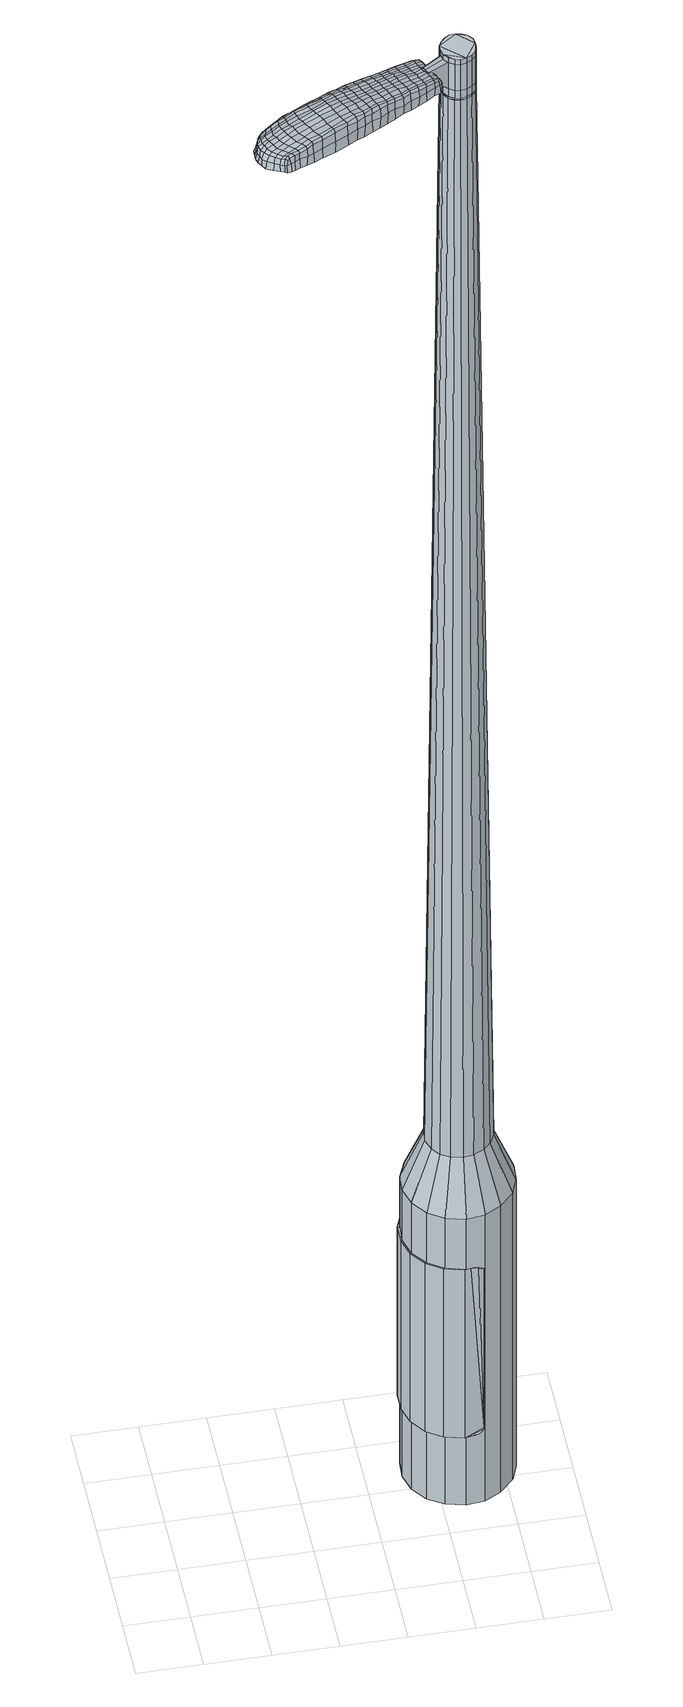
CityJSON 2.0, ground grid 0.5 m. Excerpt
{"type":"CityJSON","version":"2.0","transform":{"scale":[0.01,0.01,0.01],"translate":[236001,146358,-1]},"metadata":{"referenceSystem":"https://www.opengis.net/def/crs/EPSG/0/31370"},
"CityObjects":{
"object1":{"type":"GenericCityObject","attributes":{"cluster":668,"mean_distance_to_centroid":0.248,"new_centroid_x":236003.2,"new_centroid_y":146359.21,"mean_distance_to_camera":8.1,"H1":10.82,"H2":11.31,"Z_final":115.72,"cluster2":-1,"proj_x":236001.31,"proj_y":146355.48,"id_line":17325,"bearing_l":116.91,"distance":4.18,"orientation":"left","G_obj":206.91},"geometry":[{"type":"MultiSurface","lod":"2","boundaries":[[[0,1,2,3]],[[1,4,5,2]],[[4,6,7,5]],[[6,8,9,7]],[[8,10,11,9]],[[10,12,13,11]],[[12,14,15,13]],[[14,16,17,15]],[[16,18,19,17]],[[18,20,21,19]],[[20,22,23,21]],[[22,24,25,23]],[[24,26,27,25]],[[26,28,29,27]],[[28,30,31,29]],[[30,32,33,31]],[[32,34,35,33]],[[34,0,3,35]],[[36,37,38,39]],[[38,40,41,42]],[[41,43,42]],[[42,44,45,46]],[[45,47,46]],[[46,48,49,50]],[[49,51,50]],[[42,46,50,38]],[[50,52,39,38]],[[53,36,39]],[[2,5,7,35]],[[7,9,11,15]],[[11,13,15]],[[15,17,19,23]],[[19,21,23]],[[23,25,27,31]],[[27,29,31]],[[15,23,31,7]],[[31,33,35,7]],[[3,2,35]],[[1,0,54,55]],[[0,34,56,54]],[[34,32,57,56]],[[32,30,58,57]],[[30,28,59,58]],[[28,26,60,59]],[[26,24,61,60]],[[24,22,62,61]],[[22,20,63,62]],[[20,18,64,63]],[[18,16,65,64]],[[16,14,66,65]],[[14,12,67,66]],[[12,10,68,67]],[[10,8,69,68]],[[8,6,70,69]],[[6,4,71,70]],[[4,1,55,71]],[[55,54,72,73]],[[54,56,74,72]],[[56,57,75,74]],[[57,58,76,75]],[[58,59,77,76]],[[59,60,78,77]],[[60,61,79,78]],[[61,62,80,79]],[[62,63,81,80]],[[63,64,82,81]],[[64,65,83,82]],[[65,66,84,83]],[[66,67,85,84]],[[67,68,86,85]],[[68,69,87,86]],[[69,70,88,87]],[[70,71,89,88]],[[71,55,73,89]],[[90,91,92,73]],[[74,93,91,90]],[[94,95,93,74]],[[96,97,95,94]],[[77,98,97,96]],[[78,99,98,77]],[[100,101,99,78]],[[80,102,101,100]],[[81,103,102,80]],[[82,104,103,81]],[[105,106,104,82]],[[84,107,106,105]],[[85,108,107,84]],[[109,110,108,85]],[[87,111,110,109]],[[88,112,111,87]],[[113,114,112,88]],[[73,92,114,113]],[[115,116,117,118]],[[119,115,118,120]],[[121,119,120,122]],[[123,121,122,124]],[[125,123,124,126]],[[127,125,126,128]],[[129,127,128,130]],[[131,129,130,132]],[[133,131,132,134]],[[135,133,134,136]],[[137,135,136,138]],[[139,137,138,140]],[[141,139,140,142]],[[143,141,142,144]],[[145,143,144,146]],[[147,145,146,148]],[[72,90,73]],[[72,74,90]],[[75,94,74]],[[75,76,96,94]],[[76,77,96]],[[79,100,78]],[[79,80,100]],[[83,105,82]],[[83,84,105]],[[86,109,85]],[[86,87,109]],[[89,113,88]],[[89,73,113]],[[149,92,91]],[[150,114,92]],[[150,112,114]],[[151,110,111]],[[151,108,110]],[[152,106,107]],[[152,104,106]],[[153,101,102]],[[153,99,101]],[[154,97,98]],[[154,155,95,97]],[[155,93,95]],[[149,91,93]],[[39,52,147,156]],[[92,149,157,148]],[[53,39,156,116]],[[149,93,117,157]],[[36,53,116,115]],[[93,155,118,117]],[[37,36,115,119]],[[155,154,120,118]],[[38,37,119,121]],[[154,98,122,120]],[[40,38,121,123]],[[98,99,124,122]],[[41,40,123,125]],[[99,153,126,124]],[[43,41,125,127]],[[153,102,128,126]],[[42,43,127,129]],[[102,103,130,128]],[[44,42,129,131]],[[103,104,132,130]],[[45,44,131,133]],[[104,152,134,132]],[[47,45,133,135]],[[152,107,136,134]],[[46,47,135,137]],[[107,108,138,136]],[[48,46,137,139]],[[108,151,140,138]],[[49,48,139,141]],[[151,111,142,140]],[[51,49,141,143]],[[111,112,144,142]],[[50,51,143,145]],[[112,150,146,144]],[[52,50,145,147]],[[150,92,148,146]],[[147,148,158,159]],[[148,157,160,158]],[[157,117,161,160]],[[117,116,162,161]],[[116,156,163,162]],[[156,147,159,163]],[[164,165,166,167]],[[168,164,167,169]],[[164,168,170,171]],[[165,164,171,172]],[[173,174,175,176]],[[177,173,176,178]],[[173,177,179,180]],[[174,173,180,181]],[[182,183,184,185]],[[186,182,185,187]],[[182,186,188,189]],[[183,182,189,190]],[[191,192,193,194]],[[195,191,194,196]],[[191,195,197,198]],[[192,191,198,199]],[[200,201,202,203]],[[204,200,203,205]],[[200,204,206,207]],[[201,200,207,208]],[[209,210,211,212]],[[213,209,212,214]],[[209,213,215,216]],[[210,209,216,217]],[[218,219,220,221]],[[210,218,221,211]],[[218,210,217,222]],[[219,218,222,223]],[[224,225,226,227]],[[219,224,227,220]],[[224,219,223,228]],[[225,224,228,229]],[[230,168,169,231]],[[225,230,231,226]],[[230,225,229,232]],[[168,230,232,170]],[[233,234,235,236]],[[237,233,236,238]],[[233,237,239,240]],[[234,233,240,241]],[[242,243,244,245]],[[234,242,245,235]],[[242,234,241,246]],[[243,242,246,247]],[[248,249,250,251]],[[243,248,251,244]],[[248,243,247,252]],[[249,248,252,253]],[[254,255,256,257]],[[249,254,257,250]],[[254,249,253,258]],[[255,254,258,259]],[[260,165,172,261]],[[255,260,261,256]],[[260,255,259,262]],[[165,260,262,166]],[[263,264,265,266]],[[267,263,266,268]],[[263,267,269,270]],[[264,263,270,271]],[[272,273,274,275]],[[264,272,275,265]],[[272,264,271,276]],[[273,272,276,277]],[[278,279,280,281]],[[273,278,281,274]],[[278,273,277,282]],[[279,278,282,283]],[[284,177,178,285]],[[279,284,285,280]],[[284,279,283,286]],[[177,284,286,179]],[[287,288,289,290]],[[291,287,290,292]],[[287,291,293,294]],[[288,287,294,295]],[[296,297,298,299]],[[288,296,299,289]],[[296,288,295,300]],[[297,296,300,301]],[[302,303,304,305]],[[297,302,305,298]],[[302,297,301,306]],[[303,302,306,307]],[[308,309,310,311]],[[303,308,311,304]],[[308,303,307,312]],[[309,308,312,313]],[[314,174,181,315]],[[309,314,315,310]],[[314,309,313,316]],[[174,314,316,175]],[[317,203,202,318]],[[319,317,318,320]],[[317,319,321,322]],[[203,317,322,205]],[[323,319,320,324]],[[325,323,324,326]],[[323,325,327,328]],[[319,323,328,321]],[[329,325,326,330]],[[331,329,330,332]],[[329,331,333,334]],[[325,329,334,327]],[[335,331,332,336]],[[337,335,336,338]],[[335,337,339,340]],[[331,335,340,333]],[[341,337,338,342]],[[192,341,342,193]],[[341,192,199,343]],[[337,341,343,339]],[[344,345,190,189]],[[346,344,189,188]],[[344,346,347,348]],[[345,344,348,349]],[[350,351,349,348]],[[352,350,348,347]],[[350,352,353,354]],[[351,350,354,355]],[[356,357,355,354]],[[358,356,354,353]],[[356,358,359,360]],[[357,356,360,361]],[[362,363,361,360]],[[364,362,360,359]],[[362,364,197,195]],[[363,362,195,196]],[[365,366,367,368]],[[267,365,368,269]],[[365,267,268,369]],[[366,365,369,370]],[[371,186,187,372]],[[366,371,372,367]],[[371,366,370,373]],[[186,371,373,188]],[[374,375,376,377]],[[213,374,377,215]],[[374,213,214,378]],[[375,374,378,379]],[[380,381,382,383]],[[375,380,383,376]],[[380,375,379,384]],[[381,380,384,385]],[[386,183,190,387]],[[381,386,387,382]],[[386,381,385,388]],[[183,386,388,184]],[[389,390,391,392]],[[171,389,392,172]],[[389,171,170,393]],[[390,389,393,394]],[[395,396,397,398]],[[390,395,398,391]],[[395,390,394,399]],[[396,395,399,400]],[[401,194,193,402]],[[396,401,402,397]],[[401,396,400,403]],[[194,401,403,196]],[[404,405,406,407]],[[176,404,407,178]],[[404,176,175,408]],[[405,404,408,409]],[[410,198,197,411]],[[405,410,411,406]],[[410,405,409,412]],[[198,410,412,199]],[[413,414,415,416]],[[291,413,416,293]],[[413,291,292,417]],[[414,413,417,418]],[[419,204,205,420]],[[414,419,420,415]],[[419,414,418,421]],[[204,419,421,206]],[[422,423,424,425]],[[237,422,425,239]],[[422,237,238,426]],[[423,422,426,427]],[[428,429,430,431]],[[423,428,431,424]],[[428,423,427,432]],[[429,428,432,433]],[[434,201,208,435]],[[429,434,435,430]],[[434,429,433,436]],[[201,434,436,202]],[[437,438,427,426]],[[236,437,426,238]],[[437,236,235,439]],[[438,437,439,440]],[[441,442,433,432]],[[438,441,432,427]],[[441,438,440,443]],[[442,441,443,444]],[[445,318,202,436]],[[442,445,436,433]],[[445,442,444,446]],[[318,445,446,320]],[[447,448,449,450]],[[294,447,450,295]],[[447,294,293,416]],[[448,447,416,415]],[[451,322,321,452]],[[448,451,452,449]],[[451,448,415,420]],[[322,451,420,205]],[[453,454,440,439]],[[245,453,439,235]],[[453,245,244,455]],[[454,453,455,456]],[[457,458,444,443]],[[454,457,443,440]],[[457,454,456,459]],[[458,457,459,460]],[[461,324,320,446]],[[458,461,446,444]],[[461,458,460,462]],[[324,461,462,326]],[[463,464,465,466]],[[300,463,466,301]],[[463,300,295,450]],[[464,463,450,449]],[[467,328,327,468]],[[464,467,468,465]],[[467,464,449,452]],[[328,467,452,321]],[[469,470,456,455]],[[251,469,455,244]],[[469,251,250,471]],[[470,469,471,472]],[[473,474,460,459]],[[470,473,459,456]],[[473,470,472,475]],[[474,473,475,476]],[[477,330,326,462]],[[474,477,462,460]],[[477,474,476,478]],[[330,477,478,332]],[[479,480,481,482]],[[306,479,482,307]],[[479,306,301,466]],[[480,479,466,465]],[[483,334,333,484]],[[480,483,484,481]],[[483,480,465,468]],[[334,483,468,327]],[[485,486,472,471]],[[257,485,471,250]],[[485,257,256,487]],[[486,485,487,488]],[[489,490,476,475]],[[486,489,475,472]],[[489,486,488,491]],[[490,489,491,492]],[[493,336,332,478]],[[490,493,478,476]],[[493,490,492,494]],[[336,493,494,338]],[[495,496,497,498]],[[312,495,498,313]],[[495,312,307,482]],[[496,495,482,481]],[[499,340,339,500]],[[496,499,500,497]],[[499,496,481,484]],[[340,499,484,333]],[[501,502,488,487]],[[261,501,487,256]],[[501,261,172,392]],[[502,501,392,391]],[[503,504,492,491]],[[502,503,491,488]],[[503,502,391,398]],[[504,503,398,397]],[[505,342,338,494]],[[504,505,494,492]],[[505,504,397,402]],[[342,505,402,193]],[[506,507,409,408]],[[316,506,408,175]],[[506,316,313,498]],[[507,506,498,497]],[[508,343,199,412]],[[507,508,412,409]],[[508,507,497,500]],[[343,508,500,339]],[[509,510,370,369]],[[266,509,369,268]],[[509,266,265,511]],[[510,509,511,512]],[[513,346,188,373]],[[510,513,373,370]],[[513,510,512,514]],[[346,513,514,347]],[[515,516,517,518]],[[216,515,518,217]],[[515,216,215,377]],[[516,515,377,376]],[[519,520,521,522]],[[516,519,522,517]],[[519,516,376,383]],[[520,519,383,382]],[[523,345,349,524]],[[520,523,524,521]],[[523,520,382,387]],[[345,523,387,190]],[[525,526,512,511]],[[275,525,511,265]],[[525,275,274,527]],[[526,525,527,528]],[[529,352,347,514]],[[526,529,514,512]],[[529,526,528,530]],[[352,529,530,353]],[[531,532,533,534]],[[222,531,534,223]],[[531,222,217,518]],[[532,531,518,517]],[[535,536,537,538]],[[532,535,538,533]],[[535,532,517,522]],[[536,535,522,521]],[[539,351,355,540]],[[536,539,540,537]],[[539,536,521,524]],[[351,539,524,349]],[[541,542,528,527]],[[281,541,527,274]],[[541,281,280,543]],[[542,541,543,544]],[[545,358,353,530]],[[542,545,530,528]],[[545,542,544,546]],[[358,545,546,359]],[[547,548,549,550]],[[228,547,550,229]],[[547,228,223,534]],[[548,547,534,533]],[[551,552,553,554]],[[548,551,554,549]],[[551,548,533,538]],[[552,551,538,537]],[[555,357,361,556]],[[552,555,556,553]],[[555,552,537,540]],[[357,555,540,355]],[[557,558,544,543]],[[285,557,543,280]],[[557,285,178,407]],[[558,557,407,406]],[[559,364,359,546]],[[558,559,546,544]],[[559,558,406,411]],[[364,559,411,197]],[[560,561,394,393]],[[232,560,393,170]],[[560,232,229,550]],[[561,560,550,549]],[[562,563,400,399]],[[561,562,399,394]],[[562,561,549,554]],[[563,562,554,553]],[[564,363,196,403]],[[563,564,403,400]],[[564,563,553,556]],[[363,564,556,361]],[[565,566,567,568]],[[568,567,569,570]],[[571,569,567,572]],[[572,567,566,573]],[[574,575,576,577]],[[577,576,578,579]],[[580,578,576,581]],[[581,576,575,582]],[[583,584,585,586]],[[586,585,587,588]],[[589,587,585,590]],[[590,585,584,591]],[[592,593,594,595]],[[595,594,596,597]],[[598,596,594,599]],[[599,594,593,600]],[[601,602,603,604]],[[604,603,605,606]],[[607,605,603,608]],[[608,603,602,609]],[[610,611,612,613]],[[613,612,614,615]],[[616,614,612,617]],[[617,612,611,618]],[[619,620,621,622]],[[622,621,611,610]],[[618,611,621,623]],[[623,621,620,624]],[[625,626,627,628]],[[628,627,620,619]],[[624,620,627,629]],[[629,627,626,630]],[[570,569,631,632]],[[632,631,626,625]],[[630,626,631,633]],[[633,631,569,571]],[[634,635,636,637]],[[637,636,638,639]],[[640,638,636,641]],[[641,636,635,642]],[[643,644,645,646]],[[646,645,635,634]],[[642,635,645,647]],[[647,645,644,648]],[[649,650,651,652]],[[652,651,644,643]],[[648,644,651,653]],[[653,651,650,654]],[[655,656,657,658]],[[658,657,650,649]],[[654,650,657,659]],[[659,657,656,660]],[[573,566,661,662]],[[662,661,656,655]],[[660,656,661,663]],[[663,661,566,565]],[[664,665,666,667]],[[667,666,668,669]],[[670,668,666,671]],[[671,666,665,672]],[[673,674,675,676]],[[676,675,665,664]],[[672,665,675,677]],[[677,675,674,678]],[[679,680,681,682]],[[682,681,674,673]],[[678,674,681,683]],[[683,681,680,684]],[[579,578,685,686]],[[686,685,680,679]],[[684,680,685,687]],[[687,685,578,580]],[[688,689,690,691]],[[691,690,692,693]],[[694,692,690,695]],[[695,690,689,696]],[[697,698,699,700]],[[700,699,689,688]],[[696,689,699,701]],[[701,699,698,702]],[[703,704,705,706]],[[706,705,698,697]],[[702,698,705,707]],[[707,705,704,708]],[[709,710,711,712]],[[712,711,704,703]],[[708,704,711,713]],[[713,711,710,714]],[[582,575,715,716]],[[716,715,710,709]],[[714,710,715,717]],[[717,715,575,574]],[[601,604,718,719]],[[719,718,720,721]],[[722,720,718,723]],[[723,718,604,606]],[[721,720,724,725]],[[725,724,726,727]],[[728,726,724,729]],[[729,724,720,722]],[[727,726,730,731]],[[731,730,732,733]],[[734,732,730,735]],[[735,730,726,728]],[[733,732,736,737]],[[737,736,738,739]],[[740,738,736,741]],[[741,736,732,734]],[[739,738,742,743]],[[743,742,593,592]],[[600,593,742,744]],[[744,742,738,740]],[[591,745,746,590]],[[590,746,747,589]],[[748,747,746,749]],[[749,746,745,750]],[[750,751,752,749]],[[749,752,753,748]],[[754,753,752,755]],[[755,752,751,756]],[[756,757,758,755]],[[755,758,759,754]],[[760,759,758,761]],[[761,758,757,762]],[[762,763,764,761]],[[761,764,765,760]],[[598,765,764,596]],[[596,764,763,597]],[[766,767,768,769]],[[769,768,668,670]],[[669,668,768,770]],[[770,768,767,771]],[[588,587,772,773]],[[773,772,767,766]],[[771,767,772,774]],[[774,772,587,589]],[[775,776,777,778]],[[778,777,614,616]],[[615,614,777,779]],[[779,777,776,780]],[[781,782,783,784]],[[784,783,776,775]],[[780,776,783,785]],[[785,783,782,786]],[[591,584,787,788]],[[788,787,782,781]],[[786,782,787,789]],[[789,787,584,583]],[[790,791,792,793]],[[793,792,572,573]],[[571,572,792,794]],[[794,792,791,795]],[[796,797,798,799]],[[799,798,791,790]],[[795,791,798,800]],[[800,798,797,801]],[[592,595,802,803]],[[803,802,797,796]],[[801,797,802,804]],[[804,802,595,597]],[[805,806,807,808]],[[808,807,577,579]],[[574,577,807,809]],[[809,807,806,810]],[[598,599,811,812]],[[812,811,806,805]],[[810,806,811,813]],[[813,811,599,600]],[[814,692,815]],[[815,692,694]],[[693,692,814,816]],[[606,605,817,818]],[[818,817,814,815]],[[816,814,817,819]],[[819,817,605,607]],[[820,821,638,822]],[[822,638,640]],[[639,638,823]],[[823,638,821,824]],[[825,826,827,828]],[[828,827,821,820]],[[824,821,827,829]],[[829,827,826,830]],[[609,602,831,832]],[[832,831,826,825]],[[830,826,831,833]],[[833,831,602,601]],[[824,834,835,823]],[[823,835,637,639]],[[634,637,835,836]],[[836,835,834,837]],[[830,838,839,829]],[[829,839,834,824]],[[837,834,839,840]],[[840,839,838,841]],[[601,719,842,833]],[[833,842,838,830]],[[841,838,842,843]],[[843,842,719,721]],[[844,845,846,847]],[[847,846,695,696]],[[694,695,846,815]],[[846,845,815]],[[722,723,848,849]],[[849,848,845,844]],[[815,845,848,818]],[[818,848,723,606]],[[837,850,851,836]],[[836,851,646,634]],[[643,646,851,852]],[[852,851,850,853]],[[841,854,855,840]],[[840,855,850,837]],[[853,850,855,856]],[[856,855,854,857]],[[721,725,858,843]],[[843,858,854,841]],[[857,854,858,859]],[[859,858,725,727]],[[860,861,862,863]],[[863,862,701,702]],[[696,701,862,847]],[[847,862,861,844]],[[728,729,864,865]],[[865,864,861,860]],[[844,861,864,849]],[[849,864,729,722]],[[853,866,852]],[[852,866,652,643]],[[649,652,866,867]],[[867,866,868]],[[857,869,870,856]],[[856,870,866,853]],[[868,866,870,871]],[[871,870,869,872]],[[727,731,873,859]],[[859,873,869,857]],[[872,869,873,874]],[[874,873,731,733]],[[875,876,877,878]],[[878,877,707,708]],[[702,707,877,863]],[[863,877,876,860]],[[734,735,879,880]],[[880,879,876,875]],[[860,876,879,865]],[[865,879,735,728]],[[868,881,882,867]],[[867,882,658,649]],[[655,658,882,883]],[[883,882,881,884]],[[872,885,886,871]],[[871,886,881,868]],[[884,881,886,887]],[[887,886,885,888]],[[733,737,889,874]],[[874,889,885,872]],[[888,885,889,890]],[[890,889,737,739]],[[891,892,893,894]],[[894,893,713,714]],[[708,713,893,878]],[[878,893,892,875]],[[740,741,895,896]],[[896,895,892,891]],[[875,892,895,880]],[[880,895,741,734]],[[884,897,898,883]],[[883,898,662,655]],[[573,662,898,793]],[[793,898,897,790]],[[888,899,900,887]],[[887,900,897,884]],[[790,897,900,799]],[[799,900,899,796]],[[739,743,901,890]],[[890,901,899,888]],[[796,899,901,803]],[[803,901,743,592]],[[810,902,903,809]],[[809,903,717,574]],[[714,717,903,894]],[[894,903,902,891]],[[600,744,904,813]],[[813,904,902,810]],[[891,902,904,896]],[[896,904,744,740]],[[771,905,906,770]],[[770,906,667,669]],[[664,667,906,907]],[[907,906,905,908]],[[589,747,909,774]],[[774,909,905,771]],[[908,905,909,910]],[[910,909,747,748]],[[911,912,913,914]],[[914,913,617,618]],[[616,617,913,778]],[[778,913,912,775]],[[915,916,917,918]],[[918,917,912,911]],[[775,912,917,784]],[[784,917,916,781]],[[750,745,919,920]],[[920,919,916,915]],[[781,916,919,788]],[[788,919,745,591]],[[908,921,922,907]],[[907,922,676,664]],[[673,676,922,923]],[[923,922,921,924]],[[748,753,925,910]],[[910,925,921,908]],[[924,921,925,926]],[[926,925,753,754]],[[927,928,929,930]],[[930,929,623,624]],[[618,623,929,914]],[[914,929,928,911]],[[931,932,933,934]],[[934,933,928,927]],[[911,928,933,918]],[[918,933,932,915]],[[756,751,935,936]],[[936,935,932,931]],[[915,932,935,920]],[[920,935,751,750]],[[924,937,938,923]],[[923,938,682,673]],[[679,682,938,939]],[[939,938,937,940]],[[754,759,941,926]],[[926,941,937,924]],[[940,937,941,942]],[[942,941,759,760]],[[943,944,945,946]],[[946,945,629,630]],[[624,629,945,930]],[[930,945,944,927]],[[947,948,949,950]],[[950,949,944,943]],[[927,944,949,934]],[[934,949,948,931]],[[762,757,951,952]],[[952,951,948,947]],[[931,948,951,936]],[[936,951,757,756]],[[940,953,954,939]],[[939,954,686,679]],[[579,686,954,808]],[[808,954,953,805]],[[760,765,955,942]],[[942,955,953,940]],[[805,953,955,812]],[[812,955,765,598]],[[795,956,957,794]],[[794,957,633,571]],[[630,633,957,946]],[[946,957,956,943]],[[801,958,959,800]],[[800,959,956,795]],[[943,956,959,950]],[[950,959,958,947]],[[597,763,960,804]],[[804,960,958,801]],[[947,958,960,952]],[[952,960,763,762]],[[565,568,167,166]],[[568,570,169,167]],[[580,581,180,179]],[[581,582,181,180]],[[583,586,185,184]],[[586,588,187,185]],[[607,608,207,206]],[[608,609,208,207]],[[610,613,212,211]],[[613,615,214,212]],[[619,622,221,220]],[[622,610,211,221]],[[625,628,227,226]],[[628,619,220,227]],[[570,632,231,169]],[[632,625,226,231]],[[640,641,240,239]],[[641,642,241,240]],[[642,647,246,241]],[[647,648,247,246]],[[648,653,252,247]],[[653,654,253,252]],[[654,659,258,253]],[[659,660,259,258]],[[660,663,262,259]],[[663,565,166,262]],[[670,671,270,269]],[[671,672,271,270]],[[672,677,276,271]],[[677,678,277,276]],[[678,683,282,277]],[[683,684,283,282]],[[684,687,286,283]],[[687,580,179,286]],[[688,691,290,289]],[[691,693,292,290]],[[697,700,299,298]],[[700,688,289,299]],[[703,706,305,304]],[[706,697,298,305]],[[709,712,311,310]],[[712,703,304,311]],[[582,716,315,181]],[[716,709,310,315]],[[766,769,368,367]],[[769,670,269,368]],[[588,773,372,187]],[[773,766,367,372]],[[615,779,378,214]],[[779,780,379,378]],[[780,785,384,379]],[[785,786,385,384]],[[786,789,388,385]],[[789,583,184,388]],[[693,417,292]],[[693,816,418,417]],[[816,819,421,418]],[[819,607,206,421]],[[820,822,425,424]],[[822,640,239,425]],[[825,828,431,430]],[[828,820,424,431]],[[609,832,435,208]],[[832,825,430,435]],[[961,962,963,964]],[[965,966,964,963]],[[967,968,969,970]],[[971,972,973,974]],[[962,975,976,963]],[[977,965,963,976]],[[978,967,970,979]],[[980,981,972,971]],[[975,982,983,976]],[[983,984,977,976]],[[985,978,979,986]],[[987,981,980,988]],[[982,989,990,983]],[[990,991,984,983]],[[992,985,986,993]],[[994,987,988,995]],[[996,997,998,999]],[[1000,1001,997,996]],[[1000,1002,1003,1001]],[[1002,1004,1005,1003]],[[1006,1007,1008,1009]],[[1010,1011,1007,1006]],[[1012,1013,1011,1010]],[[1014,1015,1013,1012]],[[1009,998,997,1006]],[[1006,997,1001,1010]],[[1001,1003,1012,1010]],[[1003,1005,1014,1012]],[[970,969,966,965]],[[979,970,965,977]],[[984,986,979,977]],[[991,993,986,984]],[[971,974,968,967]],[[980,971,967,978]],[[988,980,978,985]],[[995,988,985,992]],[[972,996,999,973]],[[981,1000,996,972]],[[1002,1000,981,987]],[[1004,1002,987,994]],[[1016,1017,1018,1019]],[[1018,1020,1021,1022]],[[1018,1022,1023,1024]],[[1018,1024,1019]],[[1025,1016,1019,1026]],[[1027,1026,1019,1028]],[[1029,1028,1019]],[[1030,1018,1017,1031]],[[1032,1030,1031,1033]],[[1034,1032,1033,1035]],[[1036,1034,1035,1037]],[[1038,1036,1037,1039]],[[1039,1040,1041,1042]],[[1039,1042,1043,1044]],[[1039,1044,1045,1046]],[[1045,1047,1048,1049]],[[1045,1049,1050,1051]],[[1045,1051,1046]],[[1039,1046,1038]],[[1052,1053,1017,1016]],[[1054,1055,1020,1018]],[[1056,1057,1029,1019]],[[1053,1058,1031,1017]],[[1059,1054,1018,1030]],[[1058,1060,1033,1031]],[[1061,1059,1030,1032]],[[1060,1062,1035,1033]],[[1063,1061,1032,1034]],[[1062,1064,1037,1035]],[[1065,1063,1034,1036]],[[1064,1066,1039,1037]],[[1067,1065,1036,1038]],[[1066,1068,1040,1039]],[[1069,1070,1047,1045]],[[1071,1067,1038,1046]],[[1041,1040,1068,1072]],[[1042,1041,1072,1073]],[[1043,1042,1073,1074]],[[1044,1043,1074,1075]],[[1045,1044,1075,1069]],[[1076,1052,1016,1025]],[[1077,1076,1025,1026]],[[1078,1077,1026,1027]],[[1079,1078,1027,1028]],[[1057,1079,1028,1029]],[[1021,1020,1055,1080]],[[1048,1047,1070,1081]],[[1022,1021,1080,1082]],[[1023,1022,1082,1083]],[[1024,1023,1083,1084]],[[1019,1024,1084,1056]],[[1049,1048,1081,1085]],[[1050,1049,1085,1086]],[[1051,1050,1086,1087]],[[1046,1051,1087,1071]]]}]}
},
"vertices":[
[181,100,384],[177,114,384],[177,114,96],[181,100,96],[178,128,384],[178,128,96],[184,142,384],[184,142,96],[194,153,384],[194,153,96],[207,159,384],[207,159,96],[221,161,384],[221,161,96],[236,158,384],[236,158,96],[248,150,384],[248,150,96],[257,138,384],[257,138,96],[261,124,384],[261,124,96],[260,109,384],[260,109,96],[255,96,384],[255,96,96],[244,85,384],[244,85,96],[231,78,384],[231,78,96],[217,76,384],[217,76,96],[202,80,384],[202,80,96],[190,88,384],[190,88,96],[214,106,1524],[218,105,1524],[223,106,1524],[207,113,1524],[227,108,1524],[230,111,1524],[232,120,1524],[232,116,1524],[231,125,1524],[228,129,1524],[220,132,1524],[224,131,1524],[215,132,1524],[211,129,1524],[206,122,1524],[208,126,1524],[206,117,1524],[210,109,1524],[197,107,429],[194,116,429],[202,100,429],[209,96,429],[218,94,429],[226,95,429],[234,99,429],[240,105,429],[244,113,429],[244,122,429],[242,130,429],[236,137,429],[229,142,429],[220,144,429],[212,143,429],[204,139,429],[198,132,429],[195,124,429],[207,113,1483],[206,117,1483],[210,109,1483],[214,106,1483],[218,105,1483],[223,106,1483],[227,108,1483],[230,111,1483],[232,116,1483],[232,120,1483],[231,125,1483],[228,129,1483],[224,131,1483],[220,132,1483],[215,132,1483],[211,129,1483],[208,126,1483],[206,122,1483],[208,113,1483],[208,113,1485],[206,117,1485],[210,109,1485],[214,107,1483],[214,107,1485],[218,106,1483],[218,106,1485],[223,106,1485],[227,108,1485],[230,112,1483],[230,112,1485],[232,116,1485],[232,120,1485],[231,125,1485],[228,128,1483],[228,128,1485],[224,131,1485],[220,132,1485],[215,131,1483],[215,131,1485],[211,129,1485],[208,126,1485],[207,122,1483],[207,122,1485],[214,106,1519],[210,109,1519],[210,109,1493],[214,106,1493],[218,105,1519],[218,105,1493],[223,106,1519],[223,106,1493],[227,108,1519],[227,108,1493],[230,111,1519],[230,111,1493],[232,116,1519],[232,116,1493],[232,120,1519],[232,120,1493],[231,125,1519],[231,125,1493],[228,129,1519],[228,129,1493],[224,131,1519],[224,131,1493],[220,132,1519],[220,132,1493],[215,132,1519],[215,132,1493],[211,129,1519],[211,129,1493],[208,126,1519],[208,126,1493],[206,122,1519],[206,122,1493],[206,117,1519],[206,117,1493],[207,113,1485],[206,122,1485],[215,132,1485],[228,129,1485],[230,111,1485],[218,105,1485],[214,106,1485],[207,113,1519],[207,113,1493],[189,107,1513],[189,107,1518],[190,104,1513],[192,101,1513],[192,101,1518],[190,104,1518],[116,88,1519],[122,91,1518],[120,92,1509],[114,89,1510],[108,84,1519],[106,85,1510],[109,83,1526],[117,87,1525],[124,90,1525],[133,54,1519],[139,57,1518],[139,59,1525],[133,55,1525],[125,49,1519],[125,51,1526],[125,48,1510],[132,52,1510],[138,55,1509],[59,36,1519],[58,39,1519],[57,39,1513],[59,36,1513],[62,33,1519],[61,32,1513],[64,34,1524],[61,37,1524],[59,40,1524],[125,70,1530],[132,73,1529],[130,76,1529],[124,73,1530],[117,65,1531],[116,69,1531],[119,62,1530],[127,66,1530],[134,70,1529],[197,106,1512],[196,109,1512],[195,108,1517],[196,106,1517],[199,104,1512],[197,103,1517],[198,103,1506],[197,106,1506],[195,108,1506],[63,60,1519],[66,62,1519],[65,63,1512],[62,61,1512],[61,58,1518],[60,59,1512],[62,58,1522],[64,59,1523],[67,61,1524],[70,65,1519],[75,68,1519],[73,68,1512],[69,65,1512],[71,64,1524],[76,67,1525],[80,70,1519],[87,74,1519],[85,75,1511],[78,71,1511],[81,70,1526],[88,73,1526],[97,79,1519],[95,80,1510],[99,78,1526],[183,118,1513],[176,115,1513],[177,114,1518],[184,117,1517],[188,120,1512],[188,119,1516],[187,120,1506],[182,118,1507],[175,115,1507],[169,112,1514],[162,109,1515],[164,108,1520],[171,111,1519],[168,112,1507],[161,109,1507],[156,106,1515],[149,103,1516],[150,102,1522],[157,105,1521],[154,106,1508],[147,104,1508],[142,100,1517],[135,97,1517],[137,96,1524],[143,99,1523],[140,101,1508],[133,98,1509],[129,94,1518],[130,93,1524],[127,95,1509],[79,28,1519],[82,29,1519],[82,30,1524],[78,29,1523],[76,27,1518],[77,28,1522],[76,26,1512],[79,26,1512],[82,27,1512],[86,31,1519],[92,33,1519],[92,34,1525],[86,32,1524],[86,29,1512],[91,31,1512],[97,35,1519],[104,39,1519],[104,40,1526],[97,37,1526],[97,34,1511],[104,37,1511],[115,44,1519],[115,46,1526],[114,42,1510],[197,91,1513],[190,87,1513],[190,85,1507],[196,89,1507],[201,94,1512],[201,92,1506],[200,94,1516],[197,92,1517],[190,88,1518],[184,83,1514],[177,79,1515],[177,78,1507],[183,81,1507],[184,84,1519],[177,81,1520],[171,75,1515],[164,72,1516],[164,70,1508],[170,74,1508],[171,77,1521],[164,73,1522],[158,68,1517],[152,64,1517],[151,62,1509],[157,66,1508],[158,70,1523],[152,66,1524],[145,61,1518],[145,59,1509],[145,62,1524],[191,103,1519],[190,106,1519],[185,100,1520],[184,102,1520],[186,97,1520],[193,101,1519],[178,97,1522],[177,99,1522],[171,93,1523],[170,96,1523],[173,90,1523],[179,94,1521],[165,90,1524],[164,92,1524],[158,86,1525],[157,89,1525],[160,84,1525],[166,87,1524],[152,83,1526],[150,86,1526],[145,80,1527],[144,82,1527],[147,77,1527],[153,80,1526],[138,76,1528],[137,79,1528],[140,73,1528],[63,38,1527],[62,41,1527],[66,35,1526],[70,37,1527],[68,40,1528],[66,44,1528],[73,43,1529],[72,46,1529],[76,40,1528],[82,43,1530],[80,46,1530],[78,50,1530],[86,50,1531],[85,53,1531],[88,46,1530],[97,50,1531],[94,54,1531],[93,57,1531],[106,60,1531],[104,63,1531],[108,56,1531],[74,27,1518],[71,28,1519],[71,27,1513],[74,26,1513],[75,29,1523],[72,29,1523],[67,30,1519],[66,29,1513],[68,31,1524],[60,57,1518],[59,54,1518],[60,54,1523],[62,57,1523],[59,57,1513],[58,55,1513],[58,51,1519],[57,47,1519],[58,47,1524],[59,51,1523],[56,51,1513],[56,47,1513],[57,43,1519],[58,44,1524],[56,43,1513],[118,86,1528],[119,84,1528],[125,87,1528],[124,89,1527],[110,82,1528],[111,80,1529],[120,82,1529],[121,79,1530],[128,82,1529],[126,85,1528],[112,78,1529],[113,75,1530],[122,76,1530],[129,79,1529],[114,72,1531],[132,57,1528],[131,59,1529],[123,55,1529],[125,53,1528],[139,60,1527],[138,62,1528],[129,62,1529],[121,58,1530],[136,66,1528],[203,96,1512],[202,97,1512],[200,97,1517],[201,96,1517],[202,94,1506],[201,96,1506],[200,100,1512],[199,100,1517],[200,100,1506],[191,120,1512],[191,118,1512],[190,118,1506],[189,120,1506],[190,118,1517],[191,117,1517],[192,116,1512],[194,114,1512],[193,114,1506],[191,116,1506],[192,115,1517],[193,113,1517],[195,111,1512],[194,111,1506],[194,110,1517],[185,116,1519],[186,115,1519],[178,113,1520],[179,111,1520],[187,113,1519],[188,110,1519],[180,109,1520],[181,107,1520],[189,108,1519],[182,105,1520],[196,93,1519],[196,95,1519],[189,91,1520],[190,89,1520],[194,98,1519],[188,94,1520],[171,110,1521],[172,108,1521],[165,107,1522],[165,105,1522],[173,106,1521],[174,104,1521],[166,103,1522],[168,101,1523],[176,101,1522],[169,98,1523],[183,86,1521],[183,88,1521],[176,84,1522],[177,82,1522],[181,91,1521],[175,87,1522],[158,104,1523],[159,102,1523],[151,101,1524],[152,99,1524],[160,100,1523],[161,97,1524],[153,97,1525],[154,94,1525],[162,95,1524],[156,92,1525],[170,78,1523],[170,80,1523],[163,77,1524],[164,75,1524],[168,84,1524],[161,80,1525],[144,98,1525],[145,96,1525],[138,95,1526],[138,93,1526],[146,94,1526],[148,91,1526],[140,91,1527],[141,88,1527],[149,88,1526],[142,85,1527],[158,71,1525],[157,73,1525],[150,70,1526],[151,68,1526],[155,76,1526],[148,73,1527],[131,92,1527],[132,90,1527],[133,88,1527],[134,85,1528],[136,82,1528],[145,64,1527],[144,66,1527],[142,69,1528],[77,30,1525],[74,30,1525],[80,31,1526],[78,32,1526],[70,32,1526],[74,34,1527],[64,58,1525],[62,55,1525],[66,57,1526],[67,59,1525],[61,52,1525],[61,49,1526],[64,51,1527],[65,54,1526],[61,45,1526],[65,47,1527],[85,33,1526],[83,34,1527],[91,35,1527],[89,37,1528],[79,37,1528],[85,39,1529],[71,62,1526],[70,60,1527],[76,63,1528],[76,65,1527],[70,57,1527],[70,54,1528],[76,57,1529],[76,60,1528],[70,50,1528],[77,53,1530],[96,38,1528],[94,40,1529],[104,42,1528],[102,43,1529],[92,43,1529],[99,47,1530],[82,68,1528],[81,66,1528],[89,70,1529],[89,72,1528],[82,63,1529],[82,60,1530],[90,64,1530],[89,67,1530],[83,56,1530],[91,60,1531],[114,47,1529],[113,49,1529],[110,52,1530],[99,77,1528],[100,75,1529],[100,72,1530],[102,69,1530],[103,66,1531],[121,90,1509],[123,89,1518],[116,86,1518],[114,87,1509],[109,83,1519],[107,83,1510],[110,82,1525],[118,85,1525],[124,88,1525],[138,61,1525],[138,59,1518],[132,55,1518],[132,57,1525],[124,51,1519],[124,53,1525],[124,49,1510],[131,53,1509],[137,57,1509],[59,40,1513],[60,40,1519],[61,37,1519],[60,37,1513],[64,35,1519],[63,34,1513],[65,35,1524],[63,38,1524],[61,41,1524],[130,76,1528],[131,73,1528],[125,70,1529],[124,72,1529],[117,65,1529],[116,68,1529],[119,62,1529],[127,66,1529],[133,70,1528],[193,107,1516],[194,108,1512],[195,105,1512],[194,105,1516],[197,103,1512],[196,102,1516],[196,102,1506],[194,105,1506],[193,107,1506],[66,61,1512],[67,60,1519],[65,59,1518],[63,59,1512],[63,57,1518],[62,58,1512],[64,57,1522],[65,58,1523],[68,59,1523],[74,67,1512],[76,66,1519],[71,63,1519],[70,64,1512],[72,62,1524],[77,65,1525],[86,73,1511],[88,72,1519],[81,69,1519],[79,69,1511],[82,68,1525],[89,71,1526],[98,78,1519],[96,78,1510],[99,77,1526],[178,112,1518],[177,113,1513],[184,116,1513],[185,115,1517],[189,118,1512],[188,117,1515],[187,118,1506],[182,116,1506],[176,113,1507],[164,106,1520],[163,107,1514],[170,110,1514],[171,109,1519],[169,111,1507],[162,108,1507],[151,100,1522],[149,101,1516],[156,104,1515],[158,103,1521],[155,105,1508],[148,102,1508],[137,94,1523],[136,95,1517],[143,98,1516],[144,97,1522],[141,99,1508],[134,96,1508],[129,92,1517],[131,91,1524],[127,93,1509],[81,32,1523],[81,31,1519],[78,30,1518],[78,31,1523],[76,29,1518],[76,30,1522],[76,28,1512],[78,28,1512],[81,29,1512],[91,36,1525],[91,35,1519],[86,33,1519],[86,34,1524],[85,31,1512],[91,33,1512],[104,42,1526],[104,41,1519],[96,37,1519],[96,39,1525],[96,35,1511],[103,39,1511],[114,46,1519],[114,47,1526],[113,44,1510],[189,87,1507],[189,88,1513],[196,92,1513],[195,91,1506],[200,95,1512],[200,94,1506],[199,95,1515],[196,93,1517],[189,90,1518],[176,79,1507],[176,81,1514],[183,85,1514],[182,83,1507],[183,86,1519],[176,82,1520],[163,72,1508],[163,73,1516],[170,77,1515],[169,75,1508],[170,79,1521],[163,75,1522],[150,64,1508],[150,66,1517],[157,70,1516],[156,68,1508],[157,71,1522],[151,68,1523],[144,62,1517],[144,60,1509],[144,64,1524],[190,103,1518],[189,105,1518],[184,100,1519],[183,102,1519],[185,97,1519],[192,100,1518],[178,96,1520],[176,99,1520],[171,93,1521],[170,95,1521],[172,90,1521],[179,94,1520],[164,90,1523],[163,92,1523],[158,86,1524],[156,89,1524],[159,83,1524],[166,87,1523],[151,83,1525],[150,85,1525],[145,80,1526],[143,82,1526],[146,77,1526],[153,80,1525],[138,76,1527],[137,79,1527],[140,73,1527],[63,42,1526],[65,39,1526],[67,36,1525],[70,38,1526],[68,41,1526],[67,44,1526],[72,47,1528],[74,43,1528],[76,40,1527],[82,44,1528],[80,47,1529],[79,50,1529],[85,53,1530],[86,50,1530],[89,47,1529],[96,51,1530],[94,54,1530],[93,57,1530],[104,63,1530],[106,60,1530],[108,56,1530],[72,29,1513],[72,30,1518],[74,29,1518],[74,28,1512],[75,30,1523],[73,31,1523],[68,32,1519],[67,31,1513],[69,33,1523],[62,54,1523],[61,54,1518],[62,56,1518],[63,56,1523],[61,56,1512],[60,54,1512],[60,47,1523],[59,47,1519],[60,50,1519],[61,51,1523],[59,51,1513],[58,47,1513],[59,43,1519],[60,44,1524],[58,43,1513],[125,86,1527],[119,83,1527],[118,85,1527],[125,87,1526],[111,81,1527],[111,80,1528],[127,81,1528],[121,78,1528],[120,81,1528],[126,84,1527],[112,77,1528],[113,74,1529],[122,75,1529],[129,78,1528],[114,71,1529],[123,55,1528],[131,59,1527],[132,58,1527],[124,54,1527],[138,61,1526],[137,63,1527],[129,63,1528],[121,59,1528],[135,66,1527],[200,96,1512],[199,96,1516],[199,95,1506],[198,99,1512],[197,99,1516],[198,99,1506],[188,117,1506],[189,117,1512],[188,118,1506],[189,117,1516],[189,116,1516],[191,113,1506],[192,113,1512],[190,115,1512],[189,115,1506],[190,114,1516],[191,112,1516],[193,110,1512],[192,110,1506],[192,110,1516],[185,114,1518],[185,115,1518],[178,112,1519],[179,111,1519],[187,110,1518],[186,112,1518],[180,109,1519],[181,107,1519],[188,108,1518],[182,104,1519],[189,91,1519],[195,95,1518],[195,94,1518],[189,90,1519],[193,97,1518],[187,94,1519],[172,108,1520],[171,109,1520],[165,106,1521],[165,105,1521],[174,103,1520],[173,106,1520],[166,103,1521],[167,100,1521],[175,101,1520],[168,98,1521],[175,84,1521],[182,88,1520],[182,87,1520],[176,83,1521],[180,90,1520],[174,87,1521],[158,102,1522],[151,99,1523],[152,99,1523],[161,97,1522],[159,100,1522],[153,96,1523],[154,94,1524],[162,95,1523],[155,91,1524],[162,77,1523],[169,80,1522],[170,79,1522],[163,76,1523],[167,83,1522],[161,80,1523],[145,96,1524],[144,96,1524],[138,93,1525],[138,92,1525],[147,91,1525],[146,93,1524],[139,90,1525],[141,87,1526],[149,88,1525],[142,85,1526],[150,70,1525],[156,73,1524],[157,72,1524],[150,68,1525],[154,76,1524],[148,73,1525],[132,89,1526],[131,90,1526],[134,84,1527],[133,87,1526],[135,82,1527],[143,66,1526],[144,65,1526],[141,70,1526],[75,32,1524],[77,31,1524],[80,32,1525],[78,33,1525],[71,34,1525],[74,35,1525],[67,57,1525],[64,55,1524],[65,57,1524],[68,58,1525],[65,50,1526],[62,48,1525],[63,52,1524],[66,54,1525],[62,45,1525],[66,47,1526],[83,35,1526],[85,34,1526],[90,37,1526],[89,38,1527],[79,37,1526],[85,40,1527],[77,62,1527],[71,59,1526],[72,61,1526],[77,64,1526],[77,56,1528],[71,53,1527],[71,56,1526],[77,60,1527],[71,50,1527],[77,53,1528],[94,40,1527],[96,39,1527],[103,43,1527],[102,44,1528],[91,43,1528],[99,47,1529],[89,69,1528],[82,65,1527],[82,67,1527],[89,71,1527],[91,63,1529],[83,59,1529],[82,63,1528],[90,66,1528],[84,56,1529],[92,60,1530],[112,50,1528],[113,48,1528],[110,53,1529],[100,74,1528],[100,76,1528],[102,69,1529],[101,72,1529],[103,66,1530],[188,118,1508],[191,112,1508],[161,99,1509],[158,106,1509],[142,89,1510],[138,97,1510],[106,72,1512],[102,81,1512],[118,89,1511],[122,80,1511],[90,64,1513],[78,58,1514],[74,65,1514],[86,72,1513],[194,106,1508],[165,92,1509],[146,82,1510],[110,64,1512],[126,72,1511],[94,56,1513],[82,50,1514],[197,100,1508],[168,85,1509],[149,74,1510],[115,56,1512],[131,64,1511],[86,42,1514],[98,47,1513],[200,94,1508],[172,77,1509],[153,66,1510],[119,47,1512],[135,55,1511],[90,34,1514],[103,39,1513],[66,51,1514],[63,48,1514],[60,54,1514],[63,59,1514],[70,44,1514],[66,41,1514],[74,36,1514],[69,35,1514],[78,29,1514],[72,29,1514],[60,43,1515],[59,39,1515],[58,40,1515],[58,47,1515],[62,39,1515],[59,38,1515],[64,35,1515],[60,37,1515],[66,31,1515],[60,36,1515],[220,76,334],[216,75,334],[216,75,165],[230,77,171],[220,76,165],[223,76,165],[226,76,166],[228,76,167],[230,77,169],[223,76,334],[226,76,333],[228,76,332],[230,77,331],[230,77,328],[201,79,165],[201,79,334],[189,87,165],[189,87,334],[180,99,165],[180,99,334],[176,113,165],[176,113,334],[176,128,165],[176,128,334],[178,132,334],[179,136,334],[180,138,333],[181,140,332],[181,141,331],[182,142,328],[178,132,165],[182,142,171],[181,141,169],[181,140,167],[180,138,166],[179,136,165],[219,78,334],[216,78,334],[216,78,165],[219,78,165],[230,80,171],[230,80,328],[202,81,334],[202,81,165],[191,89,334],[191,89,165],[183,100,334],[183,100,165],[178,114,334],[178,114,165],[179,128,334],[179,128,165],[180,131,334],[184,141,328],[184,141,171],[180,131,165],[182,135,334],[183,137,333],[184,139,332],[184,140,331],[223,79,334],[226,79,333],[228,79,332],[229,80,331],[223,79,165],[184,140,169],[226,79,166],[228,79,167],[229,80,169],[184,139,167],[183,137,166],[182,135,165]
]}
